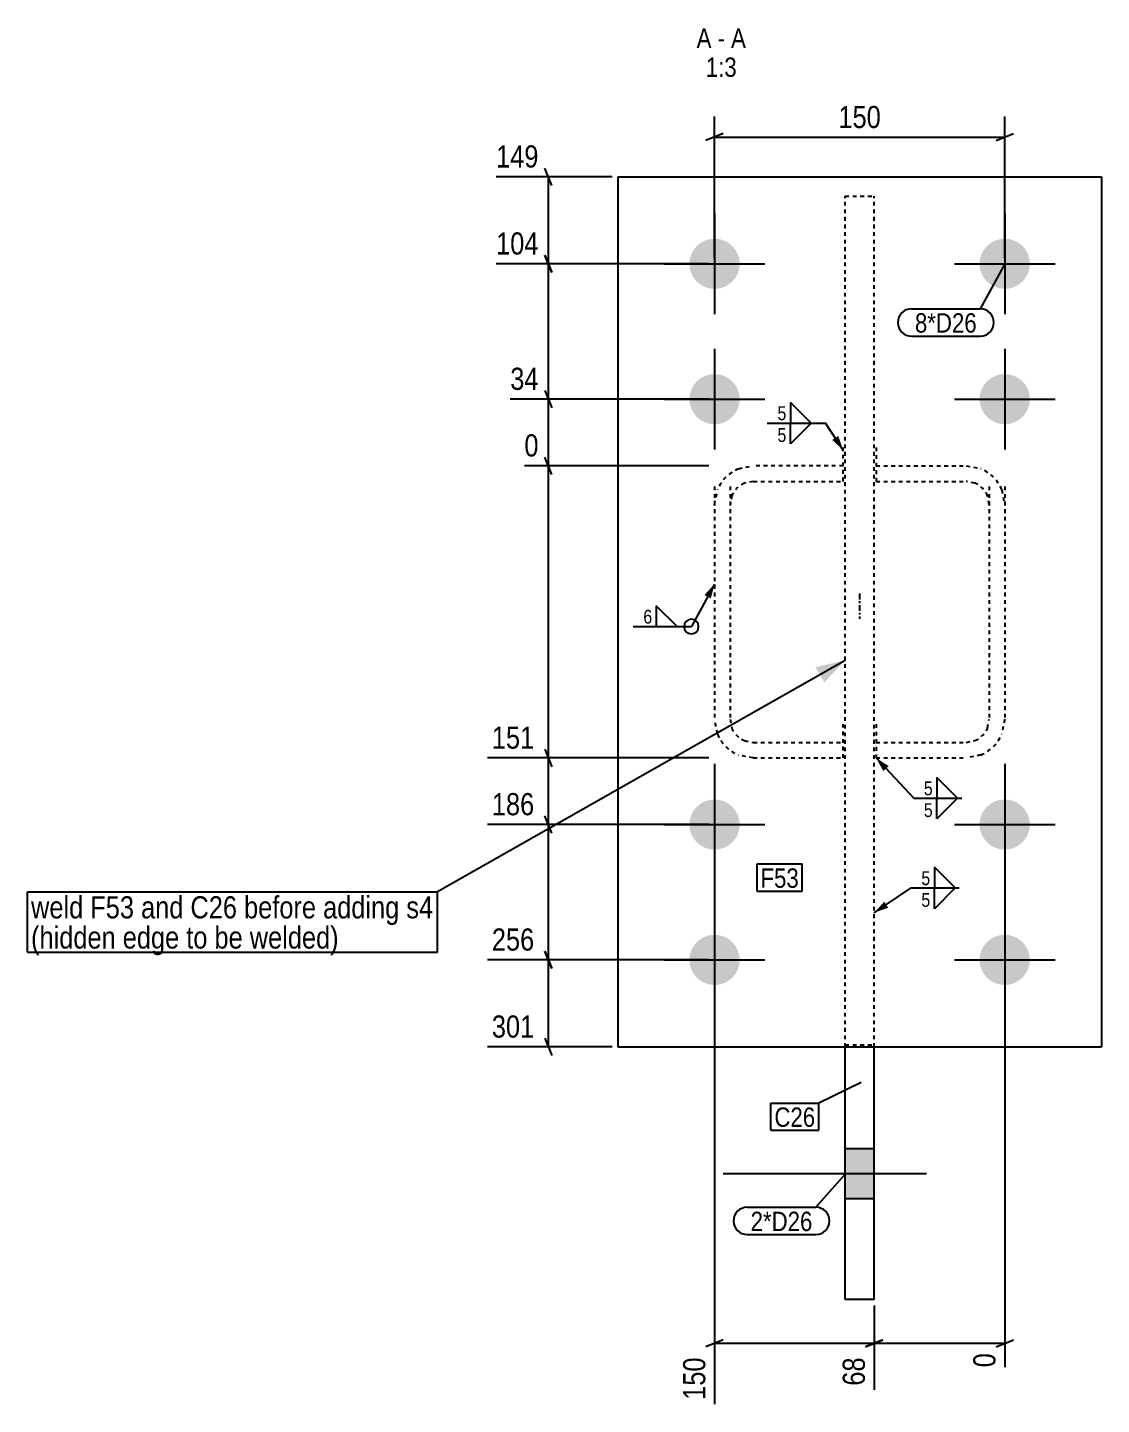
# Model space of a CAD drawing. Header units: millimetres. Extents: x 26 to 42810, y 6 to 1552.
# Drawn here: x 9829 to 10384, y 7 to 719 of the extents above; entities that cross this region are included whole.
import ezdxf

# ---------------------------------------------------------------- set-up
doc = ezdxf.new("R2010")
doc.units = ezdxf.units.MM
doc.linetypes.add('DXK_LINE_DOT2', pattern=[3.9198, 1.9599, -1.9599])
doc.linetypes.add('DXK_LINE_DOT3', pattern=[5.9187, 2.979, -0.9799, 0.9799, -0.9799])
for name, color, linetype in [('MÅLSÆTNING', 7, 'Continuous'), ('STÅL', 7, 'Continuous'), ('TEKST', 7, 'Continuous')]:
    doc.layers.add(name, color=color, linetype=linetype)
doc.styles.add('Arial Narrow', font='ARIALN.TTF', dxfattribs={"height": 0.2})

msp = doc.modelspace()

# ---------------------------------------------------------------- hatches: boundary and pattern name
at = {"layer": 'STÅL', "linetype": 'Continuous'}
for points in [[(10197.26, 596.92, -1), (10171.26, 596.92, -1)], [(10347.26, 596.92, -1), (10321.26, 596.92, -1)], [(10197.26, 526.92, -1), (10171.26, 526.92, -1)], [(10347.26, 526.92, -1), (10321.26, 526.92, -1)], [(10197.26, 306.92, -1), (10171.26, 306.92, -1)], [(10347.26, 306.92, -1), (10321.26, 306.92, -1)], [(10197.26, 236.92, -1), (10171.26, 236.92, -1)], [(10347.26, 236.92, -1), (10321.26, 236.92, -1)], [(10251.76, 139.27), (10251.76, 113.27), (10266.76, 113.27), (10266.76, 139.27)]]:
    msp.add_hatch(color=96, dxfattribs=at).paths.add_polyline_path(points)
at = {"layer": 'TEKST', "linetype": 'Continuous'}
for color, points in [(3, [(10248.22, 507.88), (10250.76, 500.58), (10245.08, 505.83)]), (3, [(10179.02, 425.63), (10184.26, 431.31), (10182.31, 423.83)]), (7, [(10236.5, 388.32), (10251.76, 391.81), (10240.94, 380.5)]), (3, [(10271.52, 334.59), (10267.76, 341.35), (10274.26, 337.15)]), (3, [(10274.04, 263.9), (10266.76, 261.29), (10271.96, 267.02)])]:
    msp.add_hatch(color=color, dxfattribs=at).paths.add_polyline_path(points)

# ---------------------------------------------------------------- linework, layer by layer
at = {"layer": 'MÅLSÆTNING', "color": 7, "linetype": 'Continuous'}
for p, q in [((10184.26, 599.92), (10184.26, 673.13)), ((10334.26, 599.92), (10334.26, 673.13)), ((10188.76, 664.28), (10179.76, 660.68)), ((10184.26, 662.48), (10334.26, 662.48)), ((10329.76, 660.68), (10338.76, 664.28)), ((10131.26, 641.92), (10071.32, 641.92)), ((10100.15, 637.42), (10096.55, 646.42)), ((10098.35, 596.92), (10098.35, 641.92)), ((10096.55, 601.42), (10100.15, 592.42)), ((10100.15, 592.42), (10096.55, 601.42)), ((10181.26, 596.92), (10071.32, 596.92)), ((10181.26, 596.92), (10071.32, 596.92)), ((10096.55, 531.42), (10100.15, 522.42)), ((10181.26, 526.92), (10078.63, 526.92)), ((10181.26, 492.48), (10085.94, 492.48)), ((10100.15, 487.98), (10096.55, 496.98)), ((10098.35, 341.35), (10098.35, 492.48)), ((10096.55, 345.85), (10100.15, 336.85)), ((10096.55, 345.85), (10100.15, 336.85)), ((10181.26, 341.35), (10066.94, 341.35)), ((10181.26, 341.35), (10066.94, 341.35)), ((10098.35, 306.92), (10098.35, 341.35)), ((10184.26, 338.35), (10184.26, 7.2)), ((10334.26, 338.35), (10334.26, 26.2)), ((10181.26, 306.92), (10066.94, 306.92)), ((10100.15, 302.42), (10096.55, 311.42)), ((10098.35, 236.92), (10098.35, 306.92)), ((10181.26, 236.92), (10066.94, 236.92)), ((10100.15, 232.42), (10096.55, 241.42)), ((10098.35, 191.92), (10098.35, 236.92)), ((10096.55, 196.42), (10100.15, 187.42)), ((10131.26, 191.92), (10066.94, 191.92)), ((10266.76, 58.24), (10266.76, 14.51)), ((10188.76, 40.41), (10179.76, 36.81)), ((10184.26, 38.61), (10266.76, 38.61)), ((10262.26, 36.81), (10271.26, 40.41)), ((10266.76, 38.61), (10334.26, 38.61)), ((10329.76, 36.81), (10338.76, 40.41))]:
    msp.add_line(p, q, dxfattribs=at)
at = {"layer": 'STÅL', "color": 2, "linetype": 'Continuous'}
for p, q in [((10134.26, 641.92), (10384.26, 641.92)), ((10134.26, 641.92), (10134.26, 191.92)), ((10384.26, 641.92), (10384.26, 191.92)), ((10134.26, 191.92), (10384.26, 191.92)), ((10251.76, 61.24), (10251.76, 191.92)), ((10266.76, 61.24), (10266.76, 191.92)), ((10266.76, 61.24), (10251.76, 61.24))]:
    msp.add_line(p, q, dxfattribs=at)
at = {"layer": 'STÅL', "color": 7, "linetype": 'DXK_LINE_DOT2'}
for p, q in [((10251.76, 191.92), (10251.76, 631.92)), ((10251.76, 631.92), (10266.76, 631.92)), ((10266.76, 191.92), (10266.76, 631.92)), ((10250.76, 484.42), (10250.76, 501.9)), ((10267.76, 501.9), (10267.76, 484.42)), ((10196.61, 490.94), (10204.26, 492.48)), ((10250.76, 492.48), (10204.26, 492.48)), ((10267.76, 492.48), (10314.26, 492.48)), ((10314.26, 492.48), (10321.92, 490.94)), ((10204.26, 484.42), (10199.67, 483.5)), ((10204.26, 484.42), (10250.76, 484.42)), ((10267.76, 484.42), (10314.26, 484.42)), ((10318.86, 483.5), (10314.26, 484.42)), ((10184.26, 481.75), (10184.26, 361.5)), ((10184.26, 472.33), (10185.79, 480.04)), ((10192.26, 481.75), (10192.26, 361.5)), ((10326.26, 481.75), (10326.26, 361.5)), ((10332.74, 480.04), (10334.26, 472.33)), ((10334.26, 481.75), (10334.26, 361.5)), ((10193.18, 476.95), (10192.26, 472.33)), ((10326.26, 472.33), (10325.35, 476.95)), ((10185.79, 353.79), (10184.26, 361.5)), ((10192.26, 361.5), (10193.18, 356.88)), ((10250.76, 341.35), (10250.76, 358.83)), ((10267.76, 358.83), (10267.76, 341.35)), ((10325.35, 356.88), (10326.26, 361.5)), ((10334.26, 361.5), (10332.74, 353.79)), ((10199.67, 350.33), (10204.26, 349.41)), ((10204.26, 349.41), (10250.76, 349.41)), ((10267.76, 349.41), (10314.26, 349.41)), ((10314.26, 349.41), (10318.86, 350.33)), ((10204.26, 341.35), (10196.61, 342.89)), ((10321.92, 342.89), (10314.26, 341.35)), ((10204.26, 341.35), (10250.76, 341.35)), ((10267.76, 341.35), (10314.26, 341.35)), ((10251.76, 193.02), (10266.76, 193.02))]:
    msp.add_line(p, q, dxfattribs=at)
at = {"layer": 'STÅL', "color": 96, "linetype": 'Continuous'}
for p, q in [((10184.26, 622.92), (10184.26, 570.92)), ((10334.26, 622.92), (10334.26, 570.92)), ((10158.26, 596.92), (10210.26, 596.92)), ((10308.26, 596.92), (10360.26, 596.92)), ((10184.26, 552.92), (10184.26, 500.92)), ((10334.26, 552.92), (10334.26, 500.92)), ((10158.26, 526.92), (10210.26, 526.92)), ((10308.26, 526.92), (10360.26, 526.92)), ((10184.26, 332.92), (10184.26, 280.92)), ((10334.26, 332.92), (10334.26, 280.92)), ((10158.26, 306.92), (10210.26, 306.92)), ((10308.26, 306.92), (10360.26, 306.92)), ((10184.26, 262.92), (10184.26, 210.92)), ((10334.26, 262.92), (10334.26, 210.92)), ((10158.26, 236.92), (10210.26, 236.92)), ((10308.26, 236.92), (10360.26, 236.92)), ((10266.76, 139.27), (10251.76, 139.27)), ((10293.76, 126.27), (10188.76, 126.27)), ((10266.76, 113.27), (10251.76, 113.27))]:
    msp.add_line(p, q, dxfattribs=at)
at = {"layer": 'STÅL', "color": 7, "linetype": 'DXK_LINE_DOT3'}
msp.add_line((10259.26, 426.33), (10259.26, 413.26), dxfattribs=at)
at = {"layer": 'STÅL', "color": 7, "linetype": 'DXK_LINE_DOT2'}
for centre, radius, start, end in [((10204.36, 472.43), 20.08, 112.7149, 157.71377), ((10314.17, 472.43), 20.08, 22.28623, 67.2851), ((10204.32, 472.39), 12.05, 112.7149, 157.71377), ((10314.21, 472.39), 12.05, 22.28623, 67.2851), ((10204.32, 361.44), 12.05, 202.28623, 247.2851), ((10314.21, 361.44), 12.05, 292.7149, 337.71377), ((10204.36, 361.4), 20.08, 202.28623, 247.2851), ((10314.17, 361.4), 20.08, 292.7149, 337.71377)]:
    msp.add_arc(centre, radius, start, end, dxfattribs=at)
at = {"layer": 'TEKST', "color": 3, "linetype": 'Continuous'}
for p, q in [((10250.76, 500.58), (10241.6, 514.56)), ((10184.26, 431.31), (10172.25, 409.32)), ((10267.76, 341.35), (10287.21, 320.55)), ((10266.76, 261.29), (10285.92, 274.1))]:
    msp.add_line(p, q, dxfattribs=at)
for start, end in [(90, 270), (270, 90)]:
    msp.add_arc((10172.25, 409.32), 3.75, start, end, dxfattribs=at)

# ---------------------------------------------------------------- wipeouts: each hides what was drawn before it
at = {"color": 0, "linetype": 'Continuous'}
for points in [[(10182.66, 708.62), (10182.66, 719.12), (10174.99, 719.12), (10174.99, 708.62)], [(10195.72, 693.62), (10195.72, 704.12), (10179.73, 704.12), (10179.73, 693.62)], [(10039.22, 258.38), (10039.22, 270.38), (9830.9, 270.38), (9830.9, 258.38)], [(9990.25, 242.78), (9990.25, 254.78), (9830.9, 254.78), (9830.9, 242.78)]]:
    msp.add_wipeout(points, dxfattribs=at).dxf.layer = 'TEKST'
at = {"color": 0}
for points in [[(10319.82, 561.34), (10319.82, 571.84), (10287.85, 571.84), (10287.85, 561.34)], [(10221.95, 515.46), (10221.95, 524.16), (10216.18, 524.16), (10216.18, 515.46)], [(10152.6, 410.22), (10152.6, 418.92), (10146.83, 418.92), (10146.83, 410.22)], [(10297.63, 321.45), (10297.63, 330.15), (10291.86, 330.15), (10291.86, 321.45)], [(10227.82, 274.21), (10227.82, 284.71), (10208, 284.71), (10208, 274.21)], [(10296.35, 275), (10296.35, 283.7), (10290.57, 283.7), (10290.57, 275)], [(10236.31, 150.57), (10236.31, 161.07), (10215.2, 161.07), (10215.2, 150.57)], [(10234.88, 96.65), (10234.88, 107.15), (10202.91, 107.15), (10202.91, 96.65)]]:
    msp.add_wipeout(points, dxfattribs=at).dxf.layer = 'TEKST'

# ---------------------------------------------------------------- next in the draw order: linework, layer by layer
at = {"layer": 'TEKST', "color": 3, "linetype": 'Continuous'}
for p, q in [((10234.2, 514.56), (10223.49, 525.27)), ((10223.49, 525.27), (10223.49, 514.56)), ((10223.49, 514.56), (10234.2, 514.56)), ((10164.86, 409.32), (10154.14, 420.03)), ((10154.14, 420.03), (10154.14, 409.32)), ((10142.18, 409.32), (10172.25, 409.32)), ((10154.14, 409.32), (10164.86, 409.32)), ((10309.89, 320.55), (10299.17, 331.27)), ((10299.17, 331.27), (10299.17, 320.55)), ((10299.17, 320.55), (10309.89, 320.55)), ((10308.6, 274.1), (10297.89, 284.82)), ((10297.89, 284.82), (10297.89, 274.1)), ((10297.89, 274.1), (10308.6, 274.1))]:
    msp.add_line(p, q, dxfattribs=at)
at = {"layer": 'TEKST', "color": 7, "linetype": 'Continuous'}
for p, q in [((9829.1, 272.18), (10041.02, 272.18)), ((9829.1, 240.98), (9829.1, 272.18)), ((10041.02, 240.98), (10041.02, 272.18)), ((9829.1, 240.98), (10041.02, 240.98))]:
    msp.add_line(p, q, dxfattribs=at)

# ---------------------------------------------------------------- next in the draw order: texts
at = {"layer": 'TEKST', "color": 3, "linetype": 'Continuous', "style": 'Arial Narrow'}
for s, height, p in [('1:3', 10.021, (10179.73, 693.62)), ('weld F53 and C26 before adding s4', 11.4531, (9830.9, 258.38)), ('(hidden edge to be welded)', 11.4531, (9830.9, 242.78))]:
    msp.add_text(s, height=height, dxfattribs=at).set_placement(p)
at = {"layer": 'TEKST', "color": 3, "style": 'Arial Narrow'}
msp.add_text('6', height=7.16, dxfattribs=at).set_placement((10147.43, 410.82))

# ---------------------------------------------------------------- next in the draw order: wipeouts: each hides what was drawn before it
at = {"color": 0}
for points, layer in [([(10272.63, 664.73), (10272.63, 681.53), (10245.9, 681.53), (10245.9, 664.73)], 'MÅLSÆTNING'), ([(10319.82, 561.34), (10319.82, 571.84), (10287.85, 571.84), (10287.85, 561.34)], 'TEKST'), ([(10227.82, 274.21), (10227.82, 284.71), (10208, 284.71), (10208, 274.21)], 'TEKST'), ([(10236.31, 150.57), (10236.31, 161.07), (10215.2, 161.07), (10215.2, 150.57)], 'TEKST'), ([(10234.88, 96.65), (10234.88, 107.15), (10202.91, 107.15), (10202.91, 96.65)], 'TEKST')]:
    msp.add_wipeout(points, dxfattribs=at).dxf.layer = layer
at = {"color": 0, "linetype": 'Continuous'}
for points, layer in [([(10095.65, 644.32), (10095.65, 661.12), (10068.92, 661.12), (10068.92, 644.32)], 'MÅLSÆTNING'), ([(10095.65, 494.88), (10095.65, 511.68), (10083.54, 511.68), (10083.54, 494.88)], 'MÅLSÆTNING'), ([(10093.47, 343.75), (10093.47, 360.55), (10066.73, 360.55), (10066.73, 343.75)], 'MÅLSÆTNING'), ([(10093.47, 309.32), (10093.47, 326.12), (10066.73, 326.12), (10066.73, 309.32)], 'MÅLSÆTNING'), ([(10093.47, 239.32), (10093.47, 256.12), (10066.73, 256.12), (10066.73, 239.32)], 'MÅLSÆTNING'), ([(10093.47, 194.32), (10093.47, 211.12), (10066.73, 211.12), (10066.73, 194.32)], 'MÅLSÆTNING'), ([(10331.86, 35.91), (10315.06, 35.91), (10315.06, 23.8), (10331.86, 23.8)], 'MÅLSÆTNING'), ([(10181.86, 33.72), (10165.06, 33.72), (10165.06, 6.99), (10181.86, 6.99)], 'MÅLSÆTNING'), ([(10264.36, 33.72), (10247.56, 33.72), (10247.56, 14.3), (10264.36, 14.3)], 'MÅLSÆTNING'), ([(10189.64, 708.62), (10189.64, 719.12), (10185.81, 719.12), (10185.81, 708.62)], 'TEKST')]:
    msp.add_wipeout(points, dxfattribs=at).dxf.layer = layer

# ---------------------------------------------------------------- next in the draw order: linework, layer by layer
at = {"layer": 'MÅLSÆTNING', "color": 7, "linetype": 'Continuous'}
for p, q in [((10098.35, 492.48), (10098.35, 526.92)), ((10181.26, 492.48), (10085.94, 492.48)), ((10100.15, 487.98), (10096.55, 496.98)), ((10181.26, 306.92), (10066.94, 306.92)), ((10100.15, 302.42), (10096.55, 311.42)), ((10181.26, 236.92), (10066.94, 236.92)), ((10096.55, 241.42), (10100.15, 232.42)), ((10266.76, 58.24), (10266.76, 14.51)), ((10271.26, 40.41), (10262.26, 36.81))]:
    msp.add_line(p, q, dxfattribs=at)
at = {"layer": 'TEKST', "color": 7, "linetype": 'Continuous'}
for p, q in [((10334.26, 596.92), (10321.62, 573.64)), ((10286.05, 573.64), (10321.62, 573.64)), ((10286.05, 559.54), (10321.62, 559.54)), ((10251.76, 391.81), (10041.02, 272.18)), ((10206.2, 286.51), (10229.62, 286.51)), ((10206.2, 272.41), (10206.2, 286.51)), ((10229.62, 272.41), (10229.62, 286.51)), ((10206.2, 272.41), (10229.62, 272.41)), ((10260.08, 173.46), (10238.11, 162.87)), ((10213.4, 162.87), (10238.11, 162.87)), ((10213.4, 148.77), (10213.4, 162.87)), ((10238.11, 148.77), (10238.11, 162.87)), ((10213.4, 148.77), (10238.11, 148.77)), ((10251.73, 126.04), (10236.68, 108.95)), ((10201.11, 108.95), (10236.68, 108.95)), ((10201.11, 94.85), (10236.68, 94.85))]:
    msp.add_line(p, q, dxfattribs=at)
for centre, start, end in [((10286.05, 566.59), 90, 270), ((10321.62, 566.59), 270, 90), ((10201.11, 101.9), 90, 270), ((10236.68, 101.9), 270, 90)]:
    msp.add_arc(centre, 7.05, start, end, dxfattribs=at)

# ---------------------------------------------------------------- next in the draw order: texts
at = {"layer": 'MÅLSÆTNING', "color": 3, "style": 'Arial Narrow'}
msp.add_text('150', height=11.453, dxfattribs=at).set_placement((10248.3, 667.13))
at = {"layer": 'MÅLSÆTNING', "color": 3, "linetype": 'Continuous', "style": 'Arial Narrow'}
for s, height, p in [('149', 11.453, (10071.32, 646.72)), ('0', 11.45, (10085.94, 497.28)), ('151', 11.453, (10069.13, 346.15)), ('186', 11.453, (10069.13, 311.72)), ('256', 11.453, (10069.13, 241.72)), ('301', 11.453, (10069.13, 196.72))]:
    msp.add_text(s, height=height, dxfattribs=at).set_placement(p)
for s, height, p in [('150', 11.453, (10179.46, 9.39)), ('68', 11.453, (10261.96, 16.7)), ('0', 11.45, (10329.46, 26.2))]:
    msp.add_text(s, height=height, rotation=90.00021, dxfattribs=at).set_placement(p)
at = {"layer": 'TEKST', "color": 3, "linetype": 'Continuous', "style": 'Arial Narrow'}
for s, p in [('A', (10174.99, 708.62)), ('-', (10185.81, 708.62))]:
    msp.add_text(s, height=10.02, dxfattribs=at).set_placement(p)
at = {"layer": 'TEKST', "color": 3, "style": 'Arial Narrow'}
for s, p in [('8*D26', (10287.85, 561.34)), ('F53', (10208, 274.21)), ('C26', (10215.2, 150.57)), ('2*D26', (10202.91, 96.65))]:
    msp.add_text(s, height=10.021, dxfattribs=at).set_placement(p)

# ---------------------------------------------------------------- next in the draw order: wipeouts: each hides what was drawn before it
at = {"color": 0, "linetype": 'Continuous'}
for points in [[(10200.46, 708.62), (10200.46, 719.12), (10192.79, 719.12), (10192.79, 708.62)], [(10221.95, 504.21), (10221.95, 512.91), (10216.18, 512.91), (10216.18, 504.21)], [(10297.63, 310.2), (10297.63, 318.9), (10291.86, 318.9), (10291.86, 310.2)], [(10296.35, 263.75), (10296.35, 272.45), (10290.57, 272.45), (10290.57, 263.75)]]:
    msp.add_wipeout(points, dxfattribs=at).dxf.layer = 'TEKST'

# ---------------------------------------------------------------- next in the draw order: linework, layer by layer
at = {"layer": 'TEKST', "color": 3, "linetype": 'Continuous'}
for p, q in [((10211.53, 514.56), (10241.6, 514.56)), ((10223.49, 514.56), (10234.2, 514.56)), ((10234.2, 514.56), (10223.49, 503.85)), ((10223.49, 503.85), (10223.49, 514.56)), ((10287.21, 320.55), (10312.03, 320.55)), ((10299.17, 320.55), (10309.89, 320.55)), ((10309.89, 320.55), (10299.17, 309.84)), ((10299.17, 309.84), (10299.17, 320.55)), ((10285.92, 274.1), (10310.75, 274.1)), ((10297.89, 274.1), (10308.6, 274.1)), ((10308.6, 274.1), (10297.89, 263.39)), ((10297.89, 263.39), (10297.89, 274.1))]:
    msp.add_line(p, q, dxfattribs=at)

# ---------------------------------------------------------------- next in the draw order: texts
at = {"layer": 'TEKST', "color": 3, "linetype": 'Continuous', "style": 'Arial Narrow'}
for s, height, p in [('A', 10.02, (10192.79, 708.62)), ('5', 7.16, (10216.78, 504.81)), ('5', 7.16, (10292.46, 310.8)), ('5', 7.16, (10291.17, 264.35))]:
    msp.add_text(s, height=height, dxfattribs=at).set_placement(p)
at = {"layer": 'TEKST', "color": 3, "style": 'Arial Narrow'}
for p in [(10216.78, 516.06), (10292.46, 322.05), (10291.17, 275.6)]:
    msp.add_text('5', height=7.16, dxfattribs=at).set_placement(p)

# ---------------------------------------------------------------- next in the draw order: wipeouts: each hides what was drawn before it
at = {"color": 0, "linetype": 'Continuous'}
msp.add_wipeout([(10095.65, 529.32), (10095.65, 546.12), (10076.23, 546.12), (10076.23, 529.32)], dxfattribs=at).dxf.layer = 'MÅLSÆTNING'

# ---------------------------------------------------------------- next in the draw order: linework, layer by layer
at = {"layer": 'MÅLSÆTNING', "color": 7, "linetype": 'Continuous'}
for p, q in [((10098.35, 526.92), (10098.35, 596.92)), ((10096.55, 531.42), (10100.15, 522.42)), ((10181.26, 526.92), (10078.63, 526.92))]:
    msp.add_line(p, q, dxfattribs=at)

# ---------------------------------------------------------------- next in the draw order: texts
at = {"layer": 'MÅLSÆTNING', "color": 3, "linetype": 'Continuous', "style": 'Arial Narrow'}
msp.add_text('34', height=11.453, dxfattribs=at).set_placement((10078.63, 531.72))

# ---------------------------------------------------------------- next in the draw order: wipeouts: each hides what was drawn before it
at = {"color": 0, "linetype": 'Continuous'}
msp.add_wipeout([(10095.65, 599.32), (10095.65, 616.12), (10068.92, 616.12), (10068.92, 599.32)], dxfattribs=at).dxf.layer = 'MÅLSÆTNING'

# ---------------------------------------------------------------- next in the draw order: texts
at = {"layer": 'MÅLSÆTNING', "color": 3, "linetype": 'Continuous', "style": 'Arial Narrow'}
msp.add_text('104', height=11.453, dxfattribs=at).set_placement((10071.32, 601.72))

doc.saveas('drawing.dxf')
